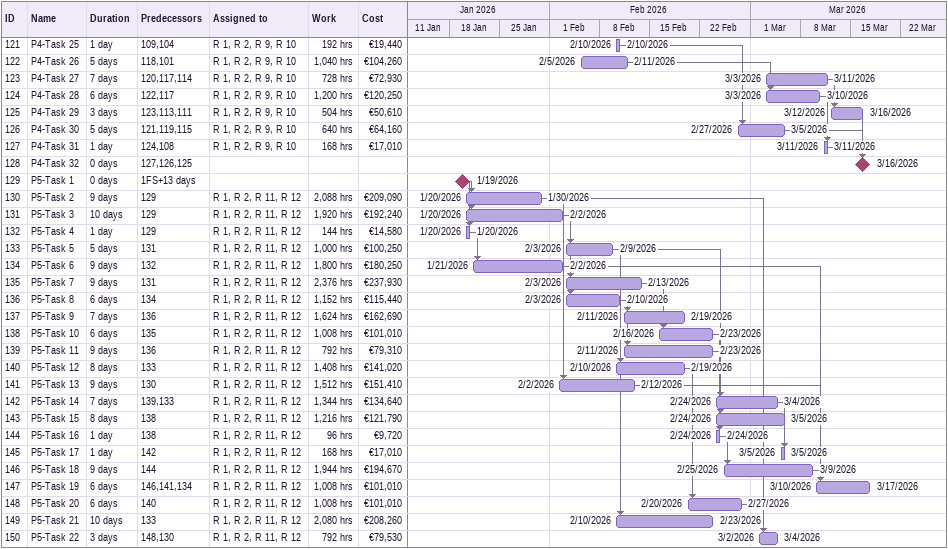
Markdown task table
| ID | Task | Duration | Start | Finish | Predecessors | Resources | Work (h) | Cost (€) |
|---|---|---|---|---|---|---|---|---|
| 121 | P4-Task 25 | 1d | 2026-02-10 | 2026-02-10 | 109, 104 | R 1, R 2, R 9, R 10 | 192 | 19440 |
| 122 | P4-Task 26 | 5d | 2026-02-05 | 2026-02-11 | 118, 101 | R 1, R 2, R 9, R 10 | 1040 | 104260 |
| 123 | P4-Task 27 | 7d | 2026-03-03 | 2026-03-11 | 120, 117, 114 | R 1, R 2, R 9, R 10 | 728 | 72930 |
| 124 | P4-Task 28 | 6d | 2026-03-03 | 2026-03-10 | 122, 117 | R 1, R 2, R 9, R 10 | 1200 | 120250 |
| 125 | P4-Task 29 | 3d | 2026-03-12 | 2026-03-16 | 123, 113, 111 | R 1, R 2, R 9, R 10 | 504 | 50610 |
| 126 | P4-Task 30 | 5d | 2026-02-27 | 2026-03-05 | 121, 119, 115 | R 1, R 2, R 9, R 10 | 640 | 64160 |
| 127 | P4-Task 31 | 1d | 2026-03-11 | 2026-03-11 | 124, 108 | R 1, R 2, R 9, R 10 | 168 | 17010 |
| 128 | P4-Task 32 | 0d | 2026-03-16 | 2026-03-16 | 127, 126, 125 |  |  |  |
| 129 | P5-Task 1 | 0d | 2026-01-19 | 2026-01-19 | 1FS+13d |  |  |  |
| 130 | P5-Task 2 | 9d | 2026-01-20 | 2026-01-30 | 129 | R 1, R 2, R 11, R 12 | 2088 | 209090 |
| 131 | P5-Task 3 | 10d | 2026-01-20 | 2026-02-02 | 129 | R 1, R 2, R 11, R 12 | 1920 | 192240 |
| 132 | P5-Task 4 | 1d | 2026-01-20 | 2026-01-20 | 129 | R 1, R 2, R 11, R 12 | 144 | 14580 |
| 133 | P5-Task 5 | 5d | 2026-02-03 | 2026-02-09 | 131 | R 1, R 2, R 11, R 12 | 1000 | 100250 |
| 134 | P5-Task 6 | 9d | 2026-01-21 | 2026-02-02 | 132 | R 1, R 2, R 11, R 12 | 1800 | 180250 |
| 135 | P5-Task 7 | 9d | 2026-02-03 | 2026-02-13 | 131 | R 1, R 2, R 11, R 12 | 2376 | 237930 |
| 136 | P5-Task 8 | 6d | 2026-02-03 | 2026-02-10 | 134 | R 1, R 2, R 11, R 12 | 1152 | 115440 |
| 137 | P5-Task 9 | 7d | 2026-02-11 | 2026-02-19 | 136 | R 1, R 2, R 11, R 12 | 1624 | 162690 |
| 138 | P5-Task 10 | 6d | 2026-02-16 | 2026-02-23 | 135 | R 1, R 2, R 11, R 12 | 1008 | 101010 |
| 139 | P5-Task 11 | 9d | 2026-02-11 | 2026-02-23 | 136 | R 1, R 2, R 11, R 12 | 792 | 79310 |
| 140 | P5-Task 12 | 8d | 2026-02-10 | 2026-02-19 | 133 | R 1, R 2, R 11, R 12 | 1408 | 141020 |
| 141 | P5-Task 13 | 9d | 2026-02-02 | 2026-02-12 | 130 | R 1, R 2, R 11, R 12 | 1512 | 151410 |
| 142 | P5-Task 14 | 7d | 2026-02-24 | 2026-03-04 | 139, 133 | R 1, R 2, R 11, R 12 | 1344 | 134640 |
| 143 | P5-Task 15 | 8d | 2026-02-24 | 2026-03-05 | 138 | R 1, R 2, R 11, R 12 | 1216 | 121790 |
| 144 | P5-Task 16 | 1d | 2026-02-24 | 2026-02-24 | 138 | R 1, R 2, R 11, R 12 | 96 | 9720 |
| 145 | P5-Task 17 | 1d | 2026-03-05 | 2026-03-05 | 142 | R 1, R 2, R 11, R 12 | 168 | 17010 |
| 146 | P5-Task 18 | 9d | 2026-02-25 | 2026-03-09 | 144 | R 1, R 2, R 11, R 12 | 1944 | 194670 |
| 147 | P5-Task 19 | 6d | 2026-03-10 | 2026-03-17 | 146, 141, 134 | R 1, R 2, R 11, R 12 | 1008 | 101010 |
| 148 | P5-Task 20 | 6d | 2026-02-20 | 2026-02-27 | 140 | R 1, R 2, R 11, R 12 | 1008 | 101010 |
| 149 | P5-Task 21 | 10d | 2026-02-10 | 2026-02-23 | 133 | R 1, R 2, R 11, R 12 | 2080 | 208260 |
| 150 | P5-Task 22 | 3d | 2026-03-02 | 2026-03-04 | 148, 130 | R 1, R 2, R 11, R 12 | 792 | 79530 |
